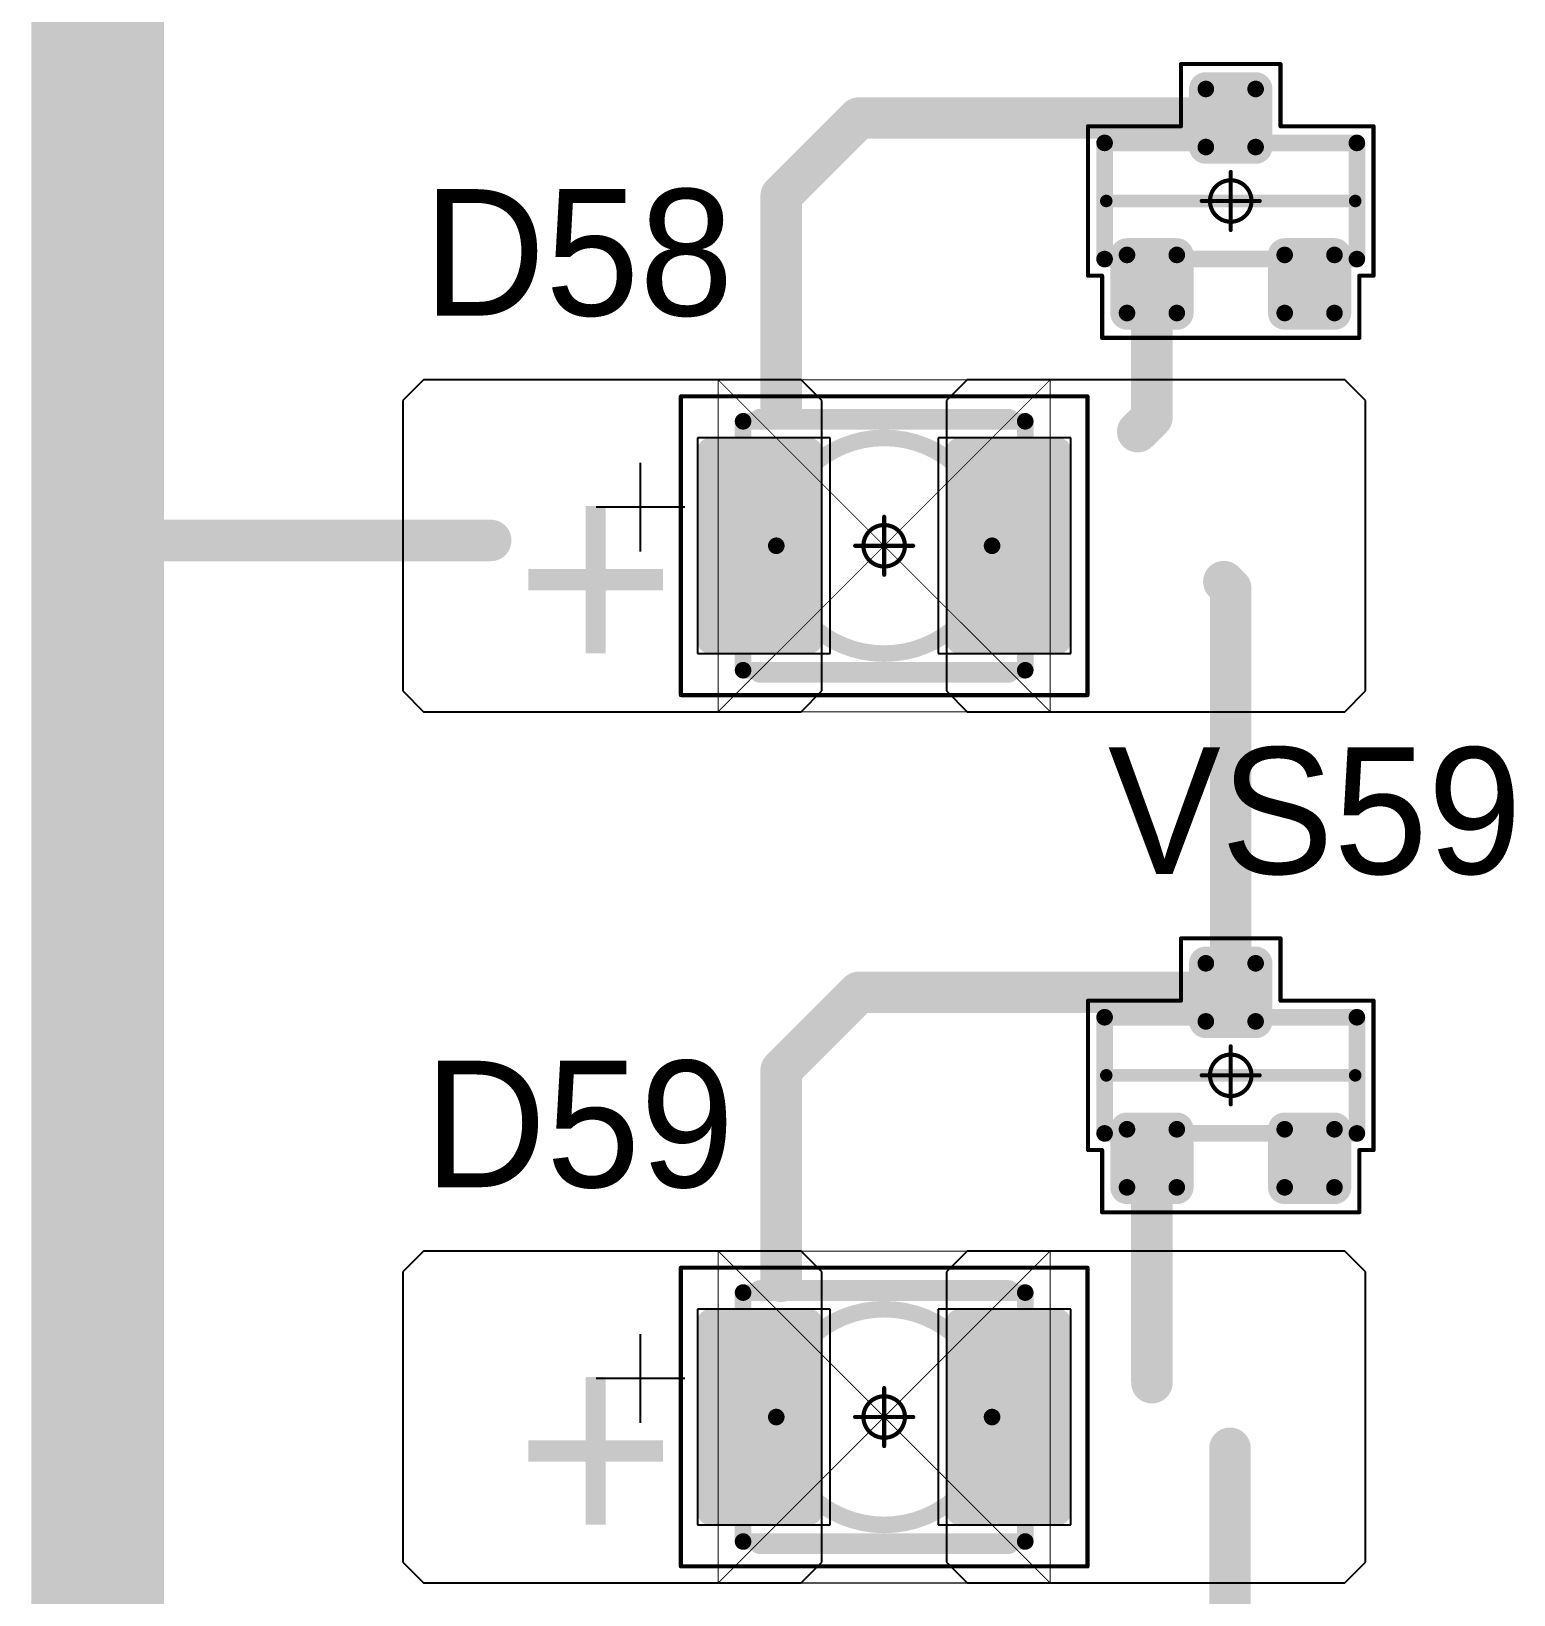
# Model space of a CAD drawing. Header units: millimetres. Extents: x 0 to 775, y 25 to 939.
# Drawn here: x 153.06 to 170.92, y 70.76 to 89.6 of the extents above; entities that cross this region are included whole.
import ezdxf

# ---------------------------------------------------------------- set-up
doc = ezdxf.new("R2010")
doc.units = ezdxf.units.MM
for name, color, linetype in [('Mechanical13', 56, 'Continuous'), ('Mechanical15', 56, 'Continuous'), ('Mechanical9', 56, 'Continuous'), ('TopLayer', 1, 'Continuous'), ('TopOverlay', 2, 'Continuous'), ('TopPaste', 8, 'Continuous'), ('TopSolder', 216, 'Continuous')]:
    doc.layers.add(name, color=color, linetype=linetype)

# ---------------------------------------------------------------- blocks, each defined once
blk = doc.blocks.new('SOT23_10')
at = {"layer": 'Mechanical13', "const_width": 0.2}
for points in [[(-0.7, 1.52), (0.7, 1.52)], [(-0.7, 1.52), (-0.7, -1.52)], [(0.7, 1.52), (0.7, -1.52)], [(-0.7, -1.52), (0.7, -1.52)]]:
    blk.add_lwpolyline(points, dxfattribs=at)
at = {"layer": 'Mechanical13', "const_width": 0.1}
for points in [[(-0.75, 1.52, 1), (-0.65, 1.52, 1)], [(-0.75, 1.52, 1), (-0.65, 1.52, 1)], [(0.65, 1.52, 1), (0.75, 1.52, 1)], [(0.65, 1.52, 1), (0.75, 1.52, 1)], [(-0.75, -1.52, 1), (-0.65, -1.52, 1)], [(-0.75, -1.52, 1), (-0.65, -1.52, 1)], [(0.65, -1.52, 1), (0.75, -1.52, 1)], [(0.65, -1.52, 1), (0.75, -1.52, 1)]]:
    blk.add_lwpolyline(points, format="xyb", close=True, dxfattribs=at)
at = {"layer": 'Mechanical15', "const_width": 0.05}
for points in [[(-0.9, 1.72), (-0.9, 1.55)], [(-0.9, 1.72), (0.9, 1.72)], [(0.9, 1.72), (0.9, 0.6)], [(-1.65, 1.55), (-1.65, -1.55)], [(-1.65, 1.55), (-0.9, 1.55)], [(0.9, 0.6), (1.65, 0.6)], [(1.65, 0.6), (1.65, -0.6)], [(0, 0.35), (0, -0.35)], [(-0.35, 0), (0.35, 0)], [(0.9, -0.6), (1.65, -0.6)], [(0.9, -0.6), (0.9, -1.72)], [(-1.65, -1.55), (-0.9, -1.55)], [(-0.9, -1.55), (-0.9, -1.72)], [(-0.9, -1.72), (0.9, -1.72)]]:
    blk.add_lwpolyline(points, dxfattribs=at)
at = {"layer": 'Mechanical15'}
for points, const_width in [([(-0.913, 1.72, 1), (-0.888, 1.72, 1)], 0.025), ([(-0.913, 1.72, 1), (-0.888, 1.72, 1)], 0.025), ([(0.888, 1.72, 1), (0.913, 1.72, 1)], 0.025), ([(0.888, 1.72, 1), (0.913, 1.72, 1)], 0.025), ([(-1.662, 1.55, 1), (-1.637, 1.55, 1)], 0.025), ([(-1.662, 1.55, 1), (-1.637, 1.55, 1)], 0.025), ([(-0.913, 1.55, 1), (-0.888, 1.55, 1)], 0.025), ([(-0.913, 1.55, 1), (-0.888, 1.55, 1)], 0.025), ([(0.888, 0.6, 1), (0.913, 0.6, 1)], 0.025), ([(0.888, 0.6, 1), (0.913, 0.6, 1)], 0.025), ([(1.637, 0.6, 1), (1.662, 0.6, 1)], 0.025), ([(1.637, 0.6, 1), (1.662, 0.6, 1)], 0.025), ([(0.25, 0, 1), (-0.25, 0, 1)], 0.05), ([(-0.012, 0.35, 1), (0.012, 0.35, 1)], 0.025), ([(-0.362, 0, 1), (-0.337, 0, 1)], 0.025), ([(-0.262, 0, 1), (-0.238, 0, 1)], 0.025), ([(0.238, 0, 1), (0.262, 0, 1)], 0.025), ([(0.337, 0, 1), (0.362, 0, 1)], 0.025), ([(-0.012, -0.35, 1), (0.012, -0.35, 1)], 0.025), ([(0.888, -0.6, 1), (0.913, -0.6, 1)], 0.025), ([(0.888, -0.6, 1), (0.913, -0.6, 1)], 0.025), ([(1.637, -0.6, 1), (1.662, -0.6, 1)], 0.025), ([(1.637, -0.6, 1), (1.662, -0.6, 1)], 0.025), ([(-1.662, -1.55, 1), (-1.637, -1.55, 1)], 0.025), ([(-1.662, -1.55, 1), (-1.637, -1.55, 1)], 0.025), ([(-0.913, -1.55, 1), (-0.888, -1.55, 1)], 0.025), ([(-0.913, -1.55, 1), (-0.888, -1.55, 1)], 0.025), ([(-0.913, -1.72, 1), (-0.888, -1.72, 1)], 0.025), ([(-0.913, -1.72, 1), (-0.888, -1.72, 1)], 0.025), ([(0.888, -1.72, 1), (0.913, -1.72, 1)], 0.025), ([(0.888, -1.72, 1), (0.913, -1.72, 1)], 0.025)]:
    blk.add_lwpolyline(points, format="xyb", close=True, dxfattribs=dict(at, const_width=const_width))
at = {"layer": 'TopLayer', "const_width": 0.1}
for points in [[(-1.4, 1.25, 1), (-1.3, 1.25, 1)], [(-0.7, 1.25, 1), (-0.6, 1.25, 1)], [(-1.4, 0.65, 1), (-1.3, 0.65, 1)], [(-0.7, 0.65, 1), (-0.6, 0.65, 1)], [(0.6, 0.3, 1), (0.7, 0.3, 1)], [(1.3, 0.3, 1), (1.4, 0.3, 1)], [(0.6, -0.3, 1), (0.7, -0.3, 1)], [(1.3, -0.3, 1), (1.4, -0.3, 1)], [(-1.4, -0.65, 1), (-1.3, -0.65, 1)], [(-0.7, -0.65, 1), (-0.6, -0.65, 1)], [(-1.4, -1.25, 1), (-1.3, -1.25, 1)], [(-0.7, -1.25, 1), (-0.6, -1.25, 1)]]:
    blk.add_lwpolyline(points, format="xyb", close=True, dxfattribs=at)
at = {"layer": 'TopLayer'}
for points in [[(-1.35, 1.35), (-1.35, 0.55), (-0.65, 1.35), (-0.65, 0.55)], [(-1.45, 1.25), (-1.45, 0.65), (-0.55, 1.25), (-0.55, 0.65)], [(0.65, 0.4), (0.65, -0.4), (1.35, 0.4), (1.35, -0.4)], [(0.55, 0.3), (0.55, -0.3), (1.45, 0.3), (1.45, -0.3)], [(-1.35, -0.55), (-1.35, -1.35), (-0.65, -0.55), (-0.65, -1.35)], [(-1.45, -0.65), (-1.45, -1.25), (-0.55, -0.65), (-0.55, -1.25)]]:
    blk.add_solid(points, dxfattribs=at)
at = {"layer": 'TopOverlay', "const_width": 0.15}
blk.add_lwpolyline([(0, 1.5), (0, -1.5)], dxfattribs=at)
at = {"layer": 'TopOverlay', "const_width": 0.075}
for points in [[(-0.038, 1.5, 1), (0.038, 1.5, 1)], [(-0.038, -1.5, 1), (0.038, -1.5, 1)]]:
    blk.add_lwpolyline(points, format="xyb", close=True, dxfattribs=at)
at = {"layer": 'TopPaste', "const_width": 0.075}
for points in [[(-1.387, 1.25, 1), (-1.313, 1.25, 1)], [(-0.687, 1.25, 1), (-0.613, 1.25, 1)], [(-1.387, 0.65, 1), (-1.313, 0.65, 1)], [(-0.687, 0.65, 1), (-0.613, 0.65, 1)], [(0.613, 0.3, 1), (0.687, 0.3, 1)], [(1.313, 0.3, 1), (1.387, 0.3, 1)], [(0.613, -0.3, 1), (0.687, -0.3, 1)], [(1.313, -0.3, 1), (1.387, -0.3, 1)], [(-1.387, -0.65, 1), (-1.313, -0.65, 1)], [(-0.687, -0.65, 1), (-0.613, -0.65, 1)], [(-1.387, -1.25, 1), (-1.313, -1.25, 1)], [(-0.687, -1.25, 1), (-0.613, -1.25, 1)]]:
    blk.add_lwpolyline(points, format="xyb", close=True, dxfattribs=at)
at = {"layer": 'TopPaste'}
for points in [[(-1.35, 1.325), (-1.35, 0.575), (-0.65, 1.325), (-0.65, 0.575)], [(-1.425, 1.25), (-1.425, 0.65), (-0.575, 1.25), (-0.575, 0.65)], [(0.575, 0.3), (0.575, -0.3), (1.425, 0.3), (1.425, -0.3)], [(0.65, 0.375), (0.65, -0.375), (1.35, 0.375), (1.35, -0.375)], [(-1.425, -0.65), (-1.425, -1.25), (-0.575, -0.65), (-0.575, -1.25)], [(-1.35, -0.575), (-1.35, -1.325), (-0.65, -0.575), (-0.65, -1.325)]]:
    blk.add_solid(points, dxfattribs=at)
at = {"layer": 'TopSolder', "const_width": 0.202}
for points in [[(-1.451, 1.25, 1), (-1.249, 1.25, 1)], [(-0.751, 1.25, 1), (-0.549, 1.25, 1)], [(-1.451, 0.65, 1), (-1.249, 0.65, 1)], [(-0.751, 0.65, 1), (-0.549, 0.65, 1)], [(0.549, 0.3, 1), (0.751, 0.3, 1)], [(1.249, 0.3, 1), (1.451, 0.3, 1)], [(0.549, -0.3, 1), (0.751, -0.3, 1)], [(1.249, -0.3, 1), (1.451, -0.3, 1)], [(-1.451, -0.65, 1), (-1.249, -0.65, 1)], [(-0.751, -0.65, 1), (-0.549, -0.65, 1)], [(-1.451, -1.25, 1), (-1.249, -1.25, 1)], [(-0.751, -1.25, 1), (-0.549, -1.25, 1)]]:
    blk.add_lwpolyline(points, format="xyb", close=True, dxfattribs=at)
at = {"layer": 'TopSolder'}
for points in [[(-1.35, 1.452), (-1.35, 0.448), (-0.65, 1.452), (-0.65, 0.448)], [(-1.552, 1.25), (-1.552, 0.65), (-0.448, 1.25), (-0.448, 0.65)], [(0.65, 0.502), (0.65, -0.502), (1.35, 0.502), (1.35, -0.502)], [(0.448, 0.3), (0.448, -0.3), (1.552, 0.3), (1.552, -0.3)], [(-1.35, -0.448), (-1.35, -1.452), (-0.65, -0.448), (-0.65, -1.452)], [(-1.552, -0.65), (-1.552, -1.25), (-0.448, -0.65), (-0.448, -1.25)]]:
    blk.add_solid(points, dxfattribs=at)
blk = doc.blocks.new('SOT23_11')
at = {"layer": 'Mechanical13', "const_width": 0.2}
for points in [[(-0.7, 1.52), (0.7, 1.52)], [(-0.7, 1.52), (-0.7, -1.52)], [(0.7, 1.52), (0.7, -1.52)], [(-0.7, -1.52), (0.7, -1.52)]]:
    blk.add_lwpolyline(points, dxfattribs=at)
at = {"layer": 'Mechanical13', "const_width": 0.1}
for points in [[(-0.75, 1.52, 1), (-0.65, 1.52, 1)], [(-0.75, 1.52, 1), (-0.65, 1.52, 1)], [(0.65, 1.52, 1), (0.75, 1.52, 1)], [(0.65, 1.52, 1), (0.75, 1.52, 1)], [(-0.75, -1.52, 1), (-0.65, -1.52, 1)], [(-0.75, -1.52, 1), (-0.65, -1.52, 1)], [(0.65, -1.52, 1), (0.75, -1.52, 1)], [(0.65, -1.52, 1), (0.75, -1.52, 1)]]:
    blk.add_lwpolyline(points, format="xyb", close=True, dxfattribs=at)
at = {"layer": 'Mechanical15', "const_width": 0.05}
for points in [[(-0.9, 1.72), (-0.9, 1.55)], [(-0.9, 1.72), (0.9, 1.72)], [(0.9, 1.72), (0.9, 0.6)], [(-1.65, 1.55), (-1.65, -1.55)], [(-1.65, 1.55), (-0.9, 1.55)], [(0.9, 0.6), (1.65, 0.6)], [(1.65, 0.6), (1.65, -0.6)], [(0, 0.35), (0, -0.35)], [(-0.35, 0), (0.35, 0)], [(0.9, -0.6), (1.65, -0.6)], [(0.9, -0.6), (0.9, -1.72)], [(-1.65, -1.55), (-0.9, -1.55)], [(-0.9, -1.55), (-0.9, -1.72)], [(-0.9, -1.72), (0.9, -1.72)]]:
    blk.add_lwpolyline(points, dxfattribs=at)
at = {"layer": 'Mechanical15'}
for points, const_width in [([(-0.913, 1.72, 1), (-0.888, 1.72, 1)], 0.025), ([(-0.913, 1.72, 1), (-0.888, 1.72, 1)], 0.025), ([(0.888, 1.72, 1), (0.913, 1.72, 1)], 0.025), ([(0.888, 1.72, 1), (0.913, 1.72, 1)], 0.025), ([(-1.662, 1.55, 1), (-1.637, 1.55, 1)], 0.025), ([(-1.662, 1.55, 1), (-1.637, 1.55, 1)], 0.025), ([(-0.913, 1.55, 1), (-0.888, 1.55, 1)], 0.025), ([(-0.913, 1.55, 1), (-0.888, 1.55, 1)], 0.025), ([(0.888, 0.6, 1), (0.913, 0.6, 1)], 0.025), ([(0.888, 0.6, 1), (0.913, 0.6, 1)], 0.025), ([(1.637, 0.6, 1), (1.662, 0.6, 1)], 0.025), ([(1.637, 0.6, 1), (1.662, 0.6, 1)], 0.025), ([(0.25, 0, 1), (-0.25, 0, 1)], 0.05), ([(-0.012, 0.35, 1), (0.012, 0.35, 1)], 0.025), ([(-0.362, 0, 1), (-0.337, 0, 1)], 0.025), ([(-0.262, 0, 1), (-0.238, 0, 1)], 0.025), ([(0.238, 0, 1), (0.262, 0, 1)], 0.025), ([(0.337, 0, 1), (0.362, 0, 1)], 0.025), ([(-0.012, -0.35, 1), (0.012, -0.35, 1)], 0.025), ([(0.888, -0.6, 1), (0.913, -0.6, 1)], 0.025), ([(0.888, -0.6, 1), (0.913, -0.6, 1)], 0.025), ([(1.637, -0.6, 1), (1.662, -0.6, 1)], 0.025), ([(1.637, -0.6, 1), (1.662, -0.6, 1)], 0.025), ([(-1.662, -1.55, 1), (-1.637, -1.55, 1)], 0.025), ([(-1.662, -1.55, 1), (-1.637, -1.55, 1)], 0.025), ([(-0.913, -1.55, 1), (-0.888, -1.55, 1)], 0.025), ([(-0.913, -1.55, 1), (-0.888, -1.55, 1)], 0.025), ([(-0.913, -1.72, 1), (-0.888, -1.72, 1)], 0.025), ([(-0.913, -1.72, 1), (-0.888, -1.72, 1)], 0.025), ([(0.888, -1.72, 1), (0.913, -1.72, 1)], 0.025), ([(0.888, -1.72, 1), (0.913, -1.72, 1)], 0.025)]:
    blk.add_lwpolyline(points, format="xyb", close=True, dxfattribs=dict(at, const_width=const_width))
at = {"layer": 'TopLayer', "const_width": 0.1}
for points in [[(-1.4, 1.25, 1), (-1.3, 1.25, 1)], [(-0.7, 1.25, 1), (-0.6, 1.25, 1)], [(-1.4, 0.65, 1), (-1.3, 0.65, 1)], [(-0.7, 0.65, 1), (-0.6, 0.65, 1)], [(0.6, 0.3, 1), (0.7, 0.3, 1)], [(1.3, 0.3, 1), (1.4, 0.3, 1)], [(0.6, -0.3, 1), (0.7, -0.3, 1)], [(1.3, -0.3, 1), (1.4, -0.3, 1)], [(-1.4, -0.65, 1), (-1.3, -0.65, 1)], [(-0.7, -0.65, 1), (-0.6, -0.65, 1)], [(-1.4, -1.25, 1), (-1.3, -1.25, 1)], [(-0.7, -1.25, 1), (-0.6, -1.25, 1)]]:
    blk.add_lwpolyline(points, format="xyb", close=True, dxfattribs=at)
at = {"layer": 'TopLayer'}
for points in [[(-1.35, 1.35), (-1.35, 0.55), (-0.65, 1.35), (-0.65, 0.55)], [(-1.45, 1.25), (-1.45, 0.65), (-0.55, 1.25), (-0.55, 0.65)], [(0.65, 0.4), (0.65, -0.4), (1.35, 0.4), (1.35, -0.4)], [(0.55, 0.3), (0.55, -0.3), (1.45, 0.3), (1.45, -0.3)], [(-1.35, -0.55), (-1.35, -1.35), (-0.65, -0.55), (-0.65, -1.35)], [(-1.45, -0.65), (-1.45, -1.25), (-0.55, -0.65), (-0.55, -1.25)]]:
    blk.add_solid(points, dxfattribs=at)
at = {"layer": 'TopOverlay', "const_width": 0.15}
blk.add_lwpolyline([(0, 1.5), (0, -1.5)], dxfattribs=at)
at = {"layer": 'TopOverlay', "const_width": 0.075}
for points in [[(-0.038, 1.5, 1), (0.038, 1.5, 1)], [(-0.038, -1.5, 1), (0.038, -1.5, 1)]]:
    blk.add_lwpolyline(points, format="xyb", close=True, dxfattribs=at)
at = {"layer": 'TopPaste', "const_width": 0.075}
for points in [[(-1.387, 1.25, 1), (-1.313, 1.25, 1)], [(-0.687, 1.25, 1), (-0.613, 1.25, 1)], [(-1.387, 0.65, 1), (-1.313, 0.65, 1)], [(-0.687, 0.65, 1), (-0.613, 0.65, 1)], [(0.613, 0.3, 1), (0.687, 0.3, 1)], [(1.313, 0.3, 1), (1.387, 0.3, 1)], [(0.613, -0.3, 1), (0.687, -0.3, 1)], [(1.313, -0.3, 1), (1.387, -0.3, 1)], [(-1.387, -0.65, 1), (-1.313, -0.65, 1)], [(-0.687, -0.65, 1), (-0.613, -0.65, 1)], [(-1.387, -1.25, 1), (-1.313, -1.25, 1)], [(-0.687, -1.25, 1), (-0.613, -1.25, 1)]]:
    blk.add_lwpolyline(points, format="xyb", close=True, dxfattribs=at)
at = {"layer": 'TopPaste'}
for points in [[(-1.35, 1.325), (-1.35, 0.575), (-0.65, 1.325), (-0.65, 0.575)], [(-1.425, 1.25), (-1.425, 0.65), (-0.575, 1.25), (-0.575, 0.65)], [(0.575, 0.3), (0.575, -0.3), (1.425, 0.3), (1.425, -0.3)], [(0.65, 0.375), (0.65, -0.375), (1.35, 0.375), (1.35, -0.375)], [(-1.425, -0.65), (-1.425, -1.25), (-0.575, -0.65), (-0.575, -1.25)], [(-1.35, -0.575), (-1.35, -1.325), (-0.65, -0.575), (-0.65, -1.325)]]:
    blk.add_solid(points, dxfattribs=at)
at = {"layer": 'TopSolder', "const_width": 0.202}
for points in [[(-1.451, 1.25, 1), (-1.249, 1.25, 1)], [(-0.751, 1.25, 1), (-0.549, 1.25, 1)], [(-1.451, 0.65, 1), (-1.249, 0.65, 1)], [(-0.751, 0.65, 1), (-0.549, 0.65, 1)], [(0.549, 0.3, 1), (0.751, 0.3, 1)], [(1.249, 0.3, 1), (1.451, 0.3, 1)], [(0.549, -0.3, 1), (0.751, -0.3, 1)], [(1.249, -0.3, 1), (1.451, -0.3, 1)], [(-1.451, -0.65, 1), (-1.249, -0.65, 1)], [(-0.751, -0.65, 1), (-0.549, -0.65, 1)], [(-1.451, -1.25, 1), (-1.249, -1.25, 1)], [(-0.751, -1.25, 1), (-0.549, -1.25, 1)]]:
    blk.add_lwpolyline(points, format="xyb", close=True, dxfattribs=at)
at = {"layer": 'TopSolder'}
for points in [[(-1.35, 1.452), (-1.35, 0.448), (-0.65, 1.452), (-0.65, 0.448)], [(-1.552, 1.25), (-1.552, 0.65), (-0.448, 1.25), (-0.448, 0.65)], [(0.65, 0.502), (0.65, -0.502), (1.35, 0.502), (1.35, -0.502)], [(0.448, 0.3), (0.448, -0.3), (1.552, 0.3), (1.552, -0.3)], [(-1.35, -0.448), (-1.35, -1.452), (-0.65, -0.448), (-0.65, -1.452)], [(-1.552, -0.65), (-1.552, -1.25), (-0.448, -0.65), (-0.448, -1.25)]]:
    blk.add_solid(points, dxfattribs=at)
blk = doc.blocks.new('T66G_103')
at = {"layer": 'Mechanical13'}
for p, q in [((2.936, 0.071), (2.936, -1)), ((2.4, -0.464), (3.471, -0.464))]:
    blk.add_line(p, q, dxfattribs=at)
at = {"layer": 'Mechanical13', "const_width": 0.2}
for points in [[(-1.7, 1.5), (-1.7, -1.5)], [(1.7, 1.5), (-1.7, 1.5)], [(1.7, 1.5), (1.7, -1.5)], [(1.7, -1.5), (-1.7, -1.5)]]:
    blk.add_lwpolyline(points, dxfattribs=at)
at = {"layer": 'Mechanical13'}
for points, const_width in [([(-1.75, 1.5, 1), (-1.65, 1.5, 1)], 0.1), ([(-1.75, 1.5, 1), (-1.65, 1.5, 1)], 0.1), ([(1.65, 1.5, 1), (1.75, 1.5, 1)], 0.1), ([(1.65, 1.5, 1), (1.75, 1.5, 1)], 0.1), ([(1.3, 0, 1), (-1.3, 0, 1)], 0.2), ([(-1.35, 0, 1), (-1.25, 0, 1)], 0.1), ([(1.25, 0, 1), (1.35, 0, 1)], 0.1), ([(-1.75, -1.5, 1), (-1.65, -1.5, 1)], 0.1), ([(-1.75, -1.5, 1), (-1.65, -1.5, 1)], 0.1), ([(1.65, -1.5, 1), (1.75, -1.5, 1)], 0.1), ([(1.65, -1.5, 1), (1.75, -1.5, 1)], 0.1)]:
    blk.add_lwpolyline(points, format="xyb", close=True, dxfattribs=dict(at, const_width=const_width))
at = {"layer": 'Mechanical15', "const_width": 0.05}
for points in [[(2.45, 1.8), (-2.45, 1.8)], [(-2.45, 1.8), (-2.45, -1.8)], [(2.45, 1.8), (2.45, -1.8)], [(0, 0.35), (0, -0.35)], [(0.35, 0), (-0.35, 0)], [(2.45, -1.8), (-2.45, -1.8)]]:
    blk.add_lwpolyline(points, dxfattribs=at)
at = {"layer": 'Mechanical15'}
for points, const_width in [([(-2.462, 1.8, 1), (-2.438, 1.8, 1)], 0.025), ([(-2.462, 1.8, 1), (-2.438, 1.8, 1)], 0.025), ([(2.438, 1.8, 1), (2.462, 1.8, 1)], 0.025), ([(2.438, 1.8, 1), (2.462, 1.8, 1)], 0.025), ([(0.25, 0, 1), (-0.25, 0, 1)], 0.05), ([(-0.012, 0.35, 1), (0.012, 0.35, 1)], 0.025), ([(-0.362, 0, 1), (-0.337, 0, 1)], 0.025), ([(-0.262, 0, 1), (-0.238, 0, 1)], 0.025), ([(0.238, 0, 1), (0.262, 0, 1)], 0.025), ([(0.337, 0, 1), (0.362, 0, 1)], 0.025), ([(-0.012, -0.35, 1), (0.012, -0.35, 1)], 0.025), ([(-2.462, -1.8, 1), (-2.438, -1.8, 1)], 0.025), ([(-2.462, -1.8, 1), (-2.438, -1.8, 1)], 0.025), ([(2.438, -1.8, 1), (2.462, -1.8, 1)], 0.025), ([(2.438, -1.8, 1), (2.462, -1.8, 1)], 0.025)]:
    blk.add_lwpolyline(points, format="xyb", close=True, dxfattribs=dict(at, const_width=const_width))
at = {"layer": 'TopLayer'}
for p, q in [((-5.55, 2), (-5.8, 1.75)), ((-1, 2), (-5.55, 2)), ((-0.75, 1.75), (-1, 2)), ((1, 2), (0.75, 1.75)), ((5.55, 2), (1, 2)), ((5.8, 1.75), (5.55, 2)), ((-5.8, 1.75), (-5.8, -1.75)), ((-0.75, -1.75), (-0.75, 1.75)), ((0.75, 1.75), (0.75, -1.75)), ((5.8, -1.75), (5.8, 1.75)), ((-5.8, -1.75), (-5.55, -2)), ((-1, -2), (-0.75, -1.75)), ((0.75, -1.75), (1, -2)), ((5.55, -2), (5.8, -1.75)), ((-5.55, -2), (-1, -2)), ((1, -2), (5.55, -2))]:
    blk.add_line(p, q, dxfattribs=at)
at = {"layer": 'TopLayer', "const_width": 0.15}
for points in [[(-2.175, 1.15, 1), (-2.025, 1.15, 1)], [(-0.975, 1.15, 1), (-0.825, 1.15, 1)], [(0.825, 1.15, 1), (0.975, 1.15, 1)], [(2.025, 1.15, 1), (2.175, 1.15, 1)], [(-2.175, -1.15, 1), (-2.025, -1.15, 1)], [(-0.975, -1.15, 1), (-0.825, -1.15, 1)], [(0.825, -1.15, 1), (0.975, -1.15, 1)], [(2.025, -1.15, 1), (2.175, -1.15, 1)]]:
    blk.add_lwpolyline(points, format="xyb", close=True, dxfattribs=at)
at = {"layer": 'TopLayer'}
for points in [[(-0.75, 1.15), (-2.25, 1.15), (-0.75, -1.15), (-2.25, -1.15)], [(-0.9, 1.3), (-2.1, 1.3), (-0.9, -1.3), (-2.1, -1.3)], [(2.25, 1.15), (0.75, 1.15), (2.25, -1.15), (0.75, -1.15)], [(2.1, 1.3), (0.9, 1.3), (2.1, -1.3), (0.9, -1.3)]]:
    blk.add_solid(points, dxfattribs=at)
at = {"layer": 'TopOverlay', "const_width": 0.25}
for points in [[(1.5, 1.525), (-1.5, 1.525)], [(1.5, -1.525), (-1.5, -1.525)]]:
    blk.add_lwpolyline(points, dxfattribs=at)
at = {"layer": 'TopOverlay', "const_width": 0.125}
for points in [[(-1.562, 1.525, 1), (-1.438, 1.525, 1)], [(1.438, 1.525, 1), (1.562, 1.525, 1)], [(-1.562, -1.525, 1), (-1.438, -1.525, 1)], [(1.438, -1.525, 1), (1.562, -1.525, 1)]]:
    blk.add_lwpolyline(points, format="xyb", close=True, dxfattribs=at)
at = {"layer": 'TopPaste', "const_width": 0.125}
for points in [[(-2.163, 1.15, 1), (-2.038, 1.15, 1)], [(-0.963, 1.15, 1), (-0.838, 1.15, 1)], [(0.838, 1.15, 1), (0.963, 1.15, 1)], [(2.038, 1.15, 1), (2.163, 1.15, 1)], [(-2.163, -1.15, 1), (-2.038, -1.15, 1)], [(-0.963, -1.15, 1), (-0.838, -1.15, 1)], [(0.838, -1.15, 1), (0.963, -1.15, 1)], [(2.038, -1.15, 1), (2.163, -1.15, 1)]]:
    blk.add_lwpolyline(points, format="xyb", close=True, dxfattribs=at)
at = {"layer": 'TopPaste'}
for points in [[(-0.775, 1.15), (-2.225, 1.15), (-0.775, -1.15), (-2.225, -1.15)], [(-0.9, 1.275), (-2.1, 1.275), (-0.9, -1.275), (-2.1, -1.275)], [(2.225, 1.15), (0.775, 1.15), (2.225, -1.15), (0.775, -1.15)], [(2.1, 1.275), (0.9, 1.275), (2.1, -1.275), (0.9, -1.275)]]:
    blk.add_solid(points, dxfattribs=at)
at = {"layer": 'TopSolder'}
for p, q in [((-2.25, 1.3), (-2.25, -1.3)), ((-0.65, 1.3), (-2.25, 1.3)), ((-0.65, -1.3), (-0.65, 1.3)), ((0.65, 1.3), (0.65, -1.3)), ((2.25, 1.3), (0.65, 1.3)), ((2.25, -1.3), (2.25, 1.3)), ((-2.25, -1.3), (-0.65, -1.3)), ((0.65, -1.3), (2.25, -1.3))]:
    blk.add_line(p, q, dxfattribs=at)
at = {"layer": 'TopOverlay'}
blk.add_text('+', height=2.5, dxfattribs=at).set_placement((2.5, -0.8))
blk = doc.blocks.new('T66G_104')
at = {"layer": 'Mechanical13'}
for p, q in [((2.936, 0.071), (2.936, -1)), ((2.4, -0.464), (3.471, -0.464))]:
    blk.add_line(p, q, dxfattribs=at)
at = {"layer": 'Mechanical13', "const_width": 0.2}
for points in [[(-1.7, 1.5), (-1.7, -1.5)], [(1.7, 1.5), (-1.7, 1.5)], [(1.7, 1.5), (1.7, -1.5)], [(1.7, -1.5), (-1.7, -1.5)]]:
    blk.add_lwpolyline(points, dxfattribs=at)
at = {"layer": 'Mechanical13'}
for points, const_width in [([(-1.75, 1.5, 1), (-1.65, 1.5, 1)], 0.1), ([(-1.75, 1.5, 1), (-1.65, 1.5, 1)], 0.1), ([(1.65, 1.5, 1), (1.75, 1.5, 1)], 0.1), ([(1.65, 1.5, 1), (1.75, 1.5, 1)], 0.1), ([(1.3, 0, 1), (-1.3, 0, 1)], 0.2), ([(-1.35, 0, 1), (-1.25, 0, 1)], 0.1), ([(1.25, 0, 1), (1.35, 0, 1)], 0.1), ([(-1.75, -1.5, 1), (-1.65, -1.5, 1)], 0.1), ([(-1.75, -1.5, 1), (-1.65, -1.5, 1)], 0.1), ([(1.65, -1.5, 1), (1.75, -1.5, 1)], 0.1), ([(1.65, -1.5, 1), (1.75, -1.5, 1)], 0.1)]:
    blk.add_lwpolyline(points, format="xyb", close=True, dxfattribs=dict(at, const_width=const_width))
at = {"layer": 'Mechanical15', "const_width": 0.05}
for points in [[(2.45, 1.8), (-2.45, 1.8)], [(-2.45, 1.8), (-2.45, -1.8)], [(2.45, 1.8), (2.45, -1.8)], [(0, 0.35), (0, -0.35)], [(0.35, 0), (-0.35, 0)], [(2.45, -1.8), (-2.45, -1.8)]]:
    blk.add_lwpolyline(points, dxfattribs=at)
at = {"layer": 'Mechanical15'}
for points, const_width in [([(-2.462, 1.8, 1), (-2.438, 1.8, 1)], 0.025), ([(-2.462, 1.8, 1), (-2.438, 1.8, 1)], 0.025), ([(2.438, 1.8, 1), (2.462, 1.8, 1)], 0.025), ([(2.438, 1.8, 1), (2.462, 1.8, 1)], 0.025), ([(0.25, 0, 1), (-0.25, 0, 1)], 0.05), ([(-0.012, 0.35, 1), (0.012, 0.35, 1)], 0.025), ([(-0.362, 0, 1), (-0.337, 0, 1)], 0.025), ([(-0.262, 0, 1), (-0.238, 0, 1)], 0.025), ([(0.238, 0, 1), (0.262, 0, 1)], 0.025), ([(0.337, 0, 1), (0.362, 0, 1)], 0.025), ([(-0.012, -0.35, 1), (0.012, -0.35, 1)], 0.025), ([(-2.462, -1.8, 1), (-2.438, -1.8, 1)], 0.025), ([(-2.462, -1.8, 1), (-2.438, -1.8, 1)], 0.025), ([(2.438, -1.8, 1), (2.462, -1.8, 1)], 0.025), ([(2.438, -1.8, 1), (2.462, -1.8, 1)], 0.025)]:
    blk.add_lwpolyline(points, format="xyb", close=True, dxfattribs=dict(at, const_width=const_width))
at = {"layer": 'TopLayer'}
for p, q in [((-5.55, 2), (-5.8, 1.75)), ((-1, 2), (-5.55, 2)), ((-0.75, 1.75), (-1, 2)), ((1, 2), (0.75, 1.75)), ((5.55, 2), (1, 2)), ((5.8, 1.75), (5.55, 2)), ((-5.8, 1.75), (-5.8, -1.75)), ((-0.75, -1.75), (-0.75, 1.75)), ((0.75, 1.75), (0.75, -1.75)), ((5.8, -1.75), (5.8, 1.75)), ((-5.8, -1.75), (-5.55, -2)), ((-1, -2), (-0.75, -1.75)), ((0.75, -1.75), (1, -2)), ((5.55, -2), (5.8, -1.75)), ((-5.55, -2), (-1, -2)), ((1, -2), (5.55, -2))]:
    blk.add_line(p, q, dxfattribs=at)
at = {"layer": 'TopLayer', "const_width": 0.15}
for points in [[(-2.175, 1.15, 1), (-2.025, 1.15, 1)], [(-0.975, 1.15, 1), (-0.825, 1.15, 1)], [(0.825, 1.15, 1), (0.975, 1.15, 1)], [(2.025, 1.15, 1), (2.175, 1.15, 1)], [(-2.175, -1.15, 1), (-2.025, -1.15, 1)], [(-0.975, -1.15, 1), (-0.825, -1.15, 1)], [(0.825, -1.15, 1), (0.975, -1.15, 1)], [(2.025, -1.15, 1), (2.175, -1.15, 1)]]:
    blk.add_lwpolyline(points, format="xyb", close=True, dxfattribs=at)
at = {"layer": 'TopLayer'}
for points in [[(-0.75, 1.15), (-2.25, 1.15), (-0.75, -1.15), (-2.25, -1.15)], [(-0.9, 1.3), (-2.1, 1.3), (-0.9, -1.3), (-2.1, -1.3)], [(2.25, 1.15), (0.75, 1.15), (2.25, -1.15), (0.75, -1.15)], [(2.1, 1.3), (0.9, 1.3), (2.1, -1.3), (0.9, -1.3)]]:
    blk.add_solid(points, dxfattribs=at)
at = {"layer": 'TopOverlay', "const_width": 0.25}
for points in [[(1.5, 1.525), (-1.5, 1.525)], [(1.5, -1.525), (-1.5, -1.525)]]:
    blk.add_lwpolyline(points, dxfattribs=at)
at = {"layer": 'TopOverlay', "const_width": 0.125}
for points in [[(-1.562, 1.525, 1), (-1.438, 1.525, 1)], [(1.438, 1.525, 1), (1.562, 1.525, 1)], [(-1.562, -1.525, 1), (-1.438, -1.525, 1)], [(1.438, -1.525, 1), (1.562, -1.525, 1)]]:
    blk.add_lwpolyline(points, format="xyb", close=True, dxfattribs=at)
at = {"layer": 'TopPaste', "const_width": 0.125}
for points in [[(-2.163, 1.15, 1), (-2.038, 1.15, 1)], [(-0.963, 1.15, 1), (-0.838, 1.15, 1)], [(0.838, 1.15, 1), (0.963, 1.15, 1)], [(2.038, 1.15, 1), (2.163, 1.15, 1)], [(-2.163, -1.15, 1), (-2.038, -1.15, 1)], [(-0.963, -1.15, 1), (-0.838, -1.15, 1)], [(0.838, -1.15, 1), (0.963, -1.15, 1)], [(2.038, -1.15, 1), (2.163, -1.15, 1)]]:
    blk.add_lwpolyline(points, format="xyb", close=True, dxfattribs=at)
at = {"layer": 'TopPaste'}
for points in [[(-0.775, 1.15), (-2.225, 1.15), (-0.775, -1.15), (-2.225, -1.15)], [(-0.9, 1.275), (-2.1, 1.275), (-0.9, -1.275), (-2.1, -1.275)], [(2.225, 1.15), (0.775, 1.15), (2.225, -1.15), (0.775, -1.15)], [(2.1, 1.275), (0.9, 1.275), (2.1, -1.275), (0.9, -1.275)]]:
    blk.add_solid(points, dxfattribs=at)
at = {"layer": 'TopSolder'}
for p, q in [((-2.25, 1.3), (-2.25, -1.3)), ((-0.65, 1.3), (-2.25, 1.3)), ((-0.65, -1.3), (-0.65, 1.3)), ((0.65, 1.3), (0.65, -1.3)), ((2.25, 1.3), (0.65, 1.3)), ((2.25, -1.3), (2.25, 1.3)), ((-2.25, -1.3), (-0.65, -1.3)), ((0.65, -1.3), (2.25, -1.3))]:
    blk.add_line(p, q, dxfattribs=at)
at = {"layer": 'TopOverlay'}
blk.add_text('+', height=2.5, dxfattribs=at).set_placement((2.5, -0.8))

msp = doc.modelspace()

# ---------------------------------------------------------------- linework, layer by layer
at = {"layer": 'Mechanical9'}
for points, const_width in [([(161.333, 85.4), (165.333, 85.4)], 0.0127), ([(161.333, 81.4), (161.333, 85.4)], 0.0127), ([(161.333, 81.4), (165.333, 85.4)], 0.01), ([(161.333, 85.4), (165.333, 81.4)], 0.01), ([(165.333, 81.4), (165.333, 85.4)], 0.0127), ([(161.333, 81.4), (165.333, 81.4)], 0.0127), ([(161.333, 74.9), (165.333, 74.9)], 0.0127), ([(161.333, 70.9), (161.333, 74.9)], 0.0127), ([(161.333, 70.9), (165.333, 74.9)], 0.01), ([(161.333, 74.9), (165.333, 70.9)], 0.01), ([(165.333, 70.9), (165.333, 74.9)], 0.0127), ([(161.333, 70.9), (165.333, 70.9)], 0.0127)]:
    msp.add_lwpolyline(points, dxfattribs=dict(at, const_width=const_width))
for points, const_width in [([(161.33, 85.4, 1), (161.336, 85.4, 1)], 0.00635), ([(161.33, 85.4, 1), (161.336, 85.4, 1)], 0.00635), ([(161.33, 85.4, 1), (161.335, 85.4, 1)], 0.005), ([(165.33, 85.4, 1), (165.336, 85.4, 1)], 0.00635), ([(165.33, 85.4, 1), (165.336, 85.4, 1)], 0.00635), ([(165.33, 85.4, 1), (165.335, 85.4, 1)], 0.005), ([(161.33, 81.4, 1), (161.336, 81.4, 1)], 0.00635), ([(161.33, 81.4, 1), (161.336, 81.4, 1)], 0.00635), ([(161.33, 81.4, 1), (161.335, 81.4, 1)], 0.005), ([(165.33, 81.4, 1), (165.336, 81.4, 1)], 0.00635), ([(165.33, 81.4, 1), (165.336, 81.4, 1)], 0.00635), ([(165.33, 81.4, 1), (165.335, 81.4, 1)], 0.005), ([(161.33, 74.9, 1), (161.336, 74.9, 1)], 0.00635), ([(161.33, 74.9, 1), (161.336, 74.9, 1)], 0.00635), ([(161.33, 74.9, 1), (161.335, 74.9, 1)], 0.005), ([(165.33, 74.9, 1), (165.336, 74.9, 1)], 0.00635), ([(165.33, 74.9, 1), (165.336, 74.9, 1)], 0.00635), ([(165.33, 74.9, 1), (165.335, 74.9, 1)], 0.005), ([(161.33, 70.9, 1), (161.336, 70.9, 1)], 0.00635), ([(161.33, 70.9, 1), (161.336, 70.9, 1)], 0.00635), ([(161.33, 70.9, 1), (161.335, 70.9, 1)], 0.005), ([(165.33, 70.9, 1), (165.336, 70.9, 1)], 0.00635), ([(165.33, 70.9, 1), (165.336, 70.9, 1)], 0.00635), ([(165.33, 70.9, 1), (165.335, 70.9, 1)], 0.005)]:
    msp.add_lwpolyline(points, format="xyb", close=True, dxfattribs=dict(at, const_width=const_width))
at = {"layer": 'TopLayer'}
for points, const_width in [([(153.856, 83.5), (153.856, 115.21)], 1.6), ([(162.092, 87.619), (163.028, 88.555)], 0.5), ([(163.028, 88.555), (167.509, 88.555)], 0.5), ([(162.092, 85.075), (162.092, 87.619)], 0.5), ([(166.559, 84.946), (166.559, 86.555)], 0.5), ([(166.388, 84.775), (166.559, 84.946)], 0.5), ([(153.856, 58.896), (153.856, 83.5)], 1.6), ([(153.856, 83.5), (153.892, 83.464)], 0.5), ([(153.892, 83.464), (158.592, 83.464)], 0.5), ([(167.426, 82.968), (167.509, 82.885)], 0.5), ([(167.509, 78.018), (167.509, 82.885)], 0.5), ([(162.092, 77.082), (163.028, 78.018)], 0.5), ([(163.028, 78.018), (167.509, 78.018)], 0.5), ([(162.092, 74.537), (162.092, 77.082)], 0.5), ([(166.559, 73.313), (166.559, 76.018)], 0.5), ([(167.5, 67.65), (167.5, 72.524)], 0.5)]:
    msp.add_lwpolyline(points, dxfattribs=dict(at, const_width=const_width))
for points, const_width in [([(162.903, 88.555, 1), (163.153, 88.555, 1)], 0.25), ([(162.903, 88.555, 1), (163.153, 88.555, 1)], 0.25), ([(167.384, 88.555, 1), (167.634, 88.555, 1)], 0.25), ([(161.967, 87.619, 1), (162.217, 87.619, 1)], 0.25), ([(161.967, 87.619, 1), (162.217, 87.619, 1)], 0.25), ([(166.434, 86.555, 1), (166.684, 86.555, 1)], 0.25), ([(161.967, 85.075, 1), (162.217, 85.075, 1)], 0.25), ([(166.434, 84.946, 1), (166.684, 84.946, 1)], 0.25), ([(166.434, 84.946, 1), (166.684, 84.946, 1)], 0.25), ([(166.263, 84.775, 1), (166.513, 84.775, 1)], 0.25), ([(153.456, 83.5, 1), (154.256, 83.5, 1)], 0.8), ([(153.456, 83.5, 1), (154.256, 83.5, 1)], 0.8), ([(153.731, 83.5, 1), (153.981, 83.5, 1)], 0.25), ([(153.767, 83.464, 1), (154.017, 83.464, 1)], 0.25), ([(153.767, 83.464, 1), (154.017, 83.464, 1)], 0.25), ([(158.467, 83.464, 1), (158.717, 83.464, 1)], 0.25), ([(167.301, 82.968, 1), (167.551, 82.968, 1)], 0.25), ([(167.384, 82.885, 1), (167.634, 82.885, 1)], 0.25), ([(167.384, 82.885, 1), (167.634, 82.885, 1)], 0.25), ([(162.903, 78.018, 1), (163.153, 78.018, 1)], 0.25), ([(162.903, 78.018, 1), (163.153, 78.018, 1)], 0.25), ([(167.384, 78.018, 1), (167.634, 78.018, 1)], 0.25), ([(167.384, 78.018, 1), (167.634, 78.018, 1)], 0.25), ([(161.967, 77.082, 1), (162.217, 77.082, 1)], 0.25), ([(161.967, 77.082, 1), (162.217, 77.082, 1)], 0.25), ([(166.434, 76.018, 1), (166.684, 76.018, 1)], 0.25), ([(161.967, 74.537, 1), (162.217, 74.537, 1)], 0.25), ([(166.434, 73.313, 1), (166.684, 73.313, 1)], 0.25), ([(167.375, 72.524, 1), (167.625, 72.524, 1)], 0.25)]:
    msp.add_lwpolyline(points, format="xyb", close=True, dxfattribs=dict(at, const_width=const_width))

# ---------------------------------------------------------------- block references
for name, p, rotation in [('SOT23_11', (167.509, 87.555), 90), ('T66G_104', (163.333, 83.4), 180), ('SOT23_10', (167.509, 77.018), 90), ('T66G_103', (163.333, 72.9), 180)]:
    msp.add_blockref(name, p, dxfattribs=dict(rotation=rotation))

# ---------------------------------------------------------------- texts
at = {"layer": 'TopOverlay'}
for s, p in [('D58', (157.778, 86.174)), ('VS59', (166.03, 79.446)), ('D59', (157.788, 75.67))]:
    msp.add_text(s, height=1.524, dxfattribs=at).set_placement(p)

doc.saveas('drawing.dxf')
